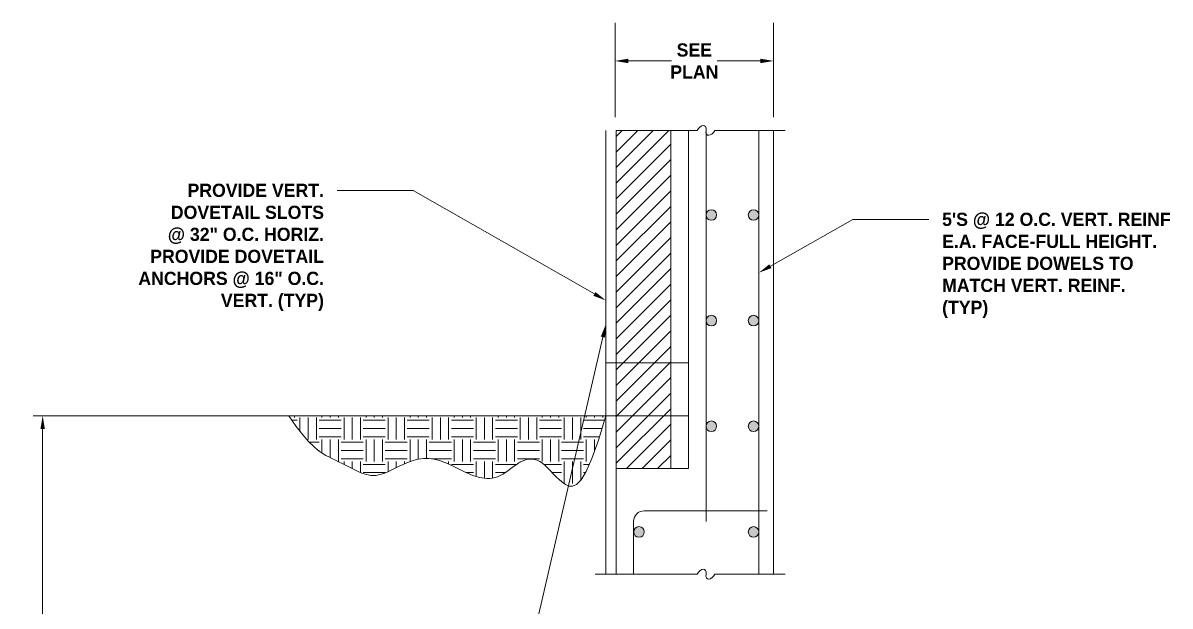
# Model space of a CAD drawing. Header units: inches. Extents: x -8 to 320, y -20 to 137.
# Drawn here: x 166.4 to 296.6, y 70.8 to 137 of the extents above; entities that cross this region are included whole.
import ezdxf
from ezdxf import colors
from ezdxf.entities.mleader import LeaderData, LeaderLine
from ezdxf.math import Vec2, Vec3

# ---------------------------------------------------------------- set-up
doc = ezdxf.new("R2010")
doc.units = ezdxf.units.IN
doc.header["$MEASUREMENT"] = 0
for name, color, linetype, lineweight in [('8-FD-CONC', 7, 'Continuous', 20), ('8-FD-Dim', 3, 'Continuous', 20), ('8-FD-Hatching', 5, 'Continuous', 15), ('8-FD-Leaders', 3, 'Continuous', 20), ('8-FD-Rebar', 2, 'Continuous', 0)]:
    doc.layers.add(name, color=color, linetype=linetype, lineweight=lineweight)
doc.styles.add('8-FD-A-Leaders', font='cityb___.ttf', dxfattribs={"height": 0.0625})
doc.styles.add('8-FD-Leaders', font='cityb___.ttf', dxfattribs={"height": 0.0625})
doc.dimstyles.new('8-FD-Dimension', dxfattribs={"dimtxt": 0.0625, "dimasz": 0.0625, "dimexe": 0.18, "dimexo": 0.0625, "dimgap": 0.03125, "dimtad": 0, "dimtih": 1, "dimtoh": 1, "dimdec": 4, "dimzin": 0, "dimdsep": 46, "dimlunit": 4, "dimtxsty": '8-FD-Leaders', "dimcen": 0, "dimclrd": 256, "dimclre": 256, "dimclrt": 256, "dimadec": 0, "dimazin": 0, "dimtfac": 1, "dimtdec": 4, "dimtofl": 0, "dimtmove": 0, "dimatfit": 1, "dimfxl": 1, "dimfrac": 2, "dimtolj": 1, "dimtzin": 0, "dimlwd": -1, "dimlwe": -1, "dimarcsym": 0})

# ---------------------------------------------------------------- blocks, each defined once
blk = doc.blocks.new('*D85')
at = {"layer": '8-FD-Dim', "transparency": 16777216}
for p, q in [((233.59, 126.3), (233.59, 137.01)), ((251.59, 126.3), (251.59, 137.01)), ((235.09, 132.69), (240, 132.69)), ((250.09, 132.69), (245.18, 132.69))]:
    blk.add_line(p, q, dxfattribs=at)
for points in [[(235.09, 132.94), (235.09, 132.44), (233.59, 132.69)], [(250.09, 132.94), (250.09, 132.44), (251.59, 132.69)]]:
    blk.add_solid(points, dxfattribs=at)
at = {"layer": 'Defpoints', "color": 0, "transparency": 16777216}
for p in [(251.59, 132.69), (233.59, 124.8), (251.59, 124.8)]:
    blk.add_point(p, dxfattribs=at)
at = {"layer": '8-FD-Dim', "transparency": 16777216, "insert": (242.59, 132.69), "char_height": 1.5, "attachment_point": 5, "style": '8-FD-Leaders'}
blk.add_mtext('\\A1;SEE \\PPLAN', dxfattribs=at)
blk = doc.blocks.new('*D86')
at = {"layer": '8-FD-Leaders', "transparency": 16777216}
for p, q in [((169.02, 92.4), (172.92, 92.4)), ((168.6, 90.9), (168.6, 51.22)), ((168.6, 1.5), (168.6, 41.18)), ((169.02, 0), (172.92, 0))]:
    blk.add_line(p, q, dxfattribs=at)
for points in [[(168.35, 90.9), (168.85, 90.9), (168.6, 92.4)], [(168.35, 1.5), (168.85, 1.5), (168.6, 0)]]:
    blk.add_solid(points, dxfattribs=at)
at = {"layer": 'Defpoints', "color": 0, "transparency": 16777216}
for p in [(167.52, 92.4), (167.52, 0), (168.6, 0)]:
    blk.add_point(p, dxfattribs=at)
at = {"layer": '8-FD-Leaders', "transparency": 16777216, "insert": (168.6, 46.2), "char_height": 1.5, "attachment_point": 5, "rotation": 90, "style": '8-FD-Leaders'}
blk.add_mtext('\\A1;4\'-0" MIN.', dxfattribs=at)

msp = doc.modelspace()

# ---------------------------------------------------------------- hatches: boundary and pattern name
at = {"layer": '8-FD-Hatching'}
h = msp.add_hatch(dxfattribs=at)
h.set_pattern_fill('ANSI31', color=256, scale=10)
h.paths.add_polyline_path([(239.92173, 124.79758), (233.7157, 124.79758), (233.7157, 98.39758), (239.92173, 98.39758)])
h.paths.add_polyline_path([(239.92173, 98.39758), (233.7157, 98.39758), (233.7157, 92.39758), (239.92173, 92.39758)])
h.paths.add_polyline_path([(239.92173, 92.39758), (233.7157, 92.39758), (233.7157, 86.39758), (239.92173, 86.39758)])
h = msp.add_hatch(color=256, dxfattribs=at)
h.dxf.hatch_style = 1
h.paths.add_polyline_path([(236.9032, 79.2, 1), (235.7032, 79.2, 1)])
h.paths.add_polyline_path([(249.9157, 79.2, 1), (248.7157, 79.2, 1)])
h.paths.add_polyline_path([(248.7157, 91.2, 1), (249.9157, 91.2, 1)])
h.paths.add_polyline_path([(243.92156, 91.2, 1), (245.12156, 91.2, 1)])
h.paths.add_polyline_path([(249.9157, 103.2, 1), (248.7157, 103.2, 1)])
h.paths.add_polyline_path([(245.12156, 103.2, 1), (243.92156, 103.2, 1)])
h.paths.add_polyline_path([(245.12156, 115.2, 1), (243.92156, 115.2, 1)])
h.paths.add_polyline_path([(248.7157, 115.2, 1), (249.9157, 115.2, 1)])
h = msp.add_hatch(dxfattribs=at)
h.set_pattern_fill('EARTH', color=256, scale=10)
h.paths.add_polyline_path([(232.54903, 92.39758), (196.54903, 92.39758), (197.39474, 91.18254), (198.13966, 90.21477), (198.79552, 89.46028), (199.37403, 88.88508), (199.88692, 88.4552), (200.34591, 88.13664), (200.7627, 87.89543), (201.14903, 87.69758), (201.51505, 87.51457), (201.86466, 87.33977), (202.2002, 87.172), (202.52403, 87.01008), (202.83849, 86.85285), (203.14591, 86.69914), (203.44864, 86.54778), (203.74903, 86.39758), (204.04903, 86.24836), (204.34903, 86.10383), (204.64903, 85.96868), (204.94903, 85.84758), (205.24903, 85.74524), (205.54903, 85.66633), (205.84903, 85.61555), (206.14903, 85.59758), (206.44903, 85.61555), (206.74903, 85.66633), (207.04903, 85.74524), (207.34903, 85.84758), (207.64903, 85.96868), (207.94903, 86.10383), (208.24903, 86.24836), (208.54903, 86.39758), (208.84903, 86.54719), (209.14903, 86.69446), (209.44903, 86.83703), (209.74903, 86.97258), (210.04903, 87.09875), (210.34903, 87.21321), (210.64903, 87.3136), (210.94903, 87.39758), (211.24903, 87.46321), (211.54903, 87.51008), (211.84903, 87.53821), (212.14903, 87.54758), (212.44903, 87.53821), (212.74903, 87.51008), (213.04903, 87.46321), (213.34903, 87.39758), (213.64903, 87.3136), (213.94903, 87.21321), (214.24903, 87.09875), (214.54903, 86.97258), (214.84903, 86.83703), (215.14903, 86.69446), (215.44903, 86.54719), (215.74903, 86.39758), (216.04903, 86.24797), (216.34903, 86.10071), (216.64903, 85.95813), (216.94903, 85.82258), (217.24903, 85.69641), (217.54903, 85.58196), (217.84903, 85.48157), (218.14903, 85.39758), (218.44903, 85.33235), (218.74903, 85.28821), (219.04903, 85.2675), (219.34903, 85.27258), (219.64903, 85.30578), (219.94903, 85.36946), (220.24903, 85.46594), (220.54903, 85.59758), (220.84903, 85.76477), (221.14903, 85.96008), (221.44903, 86.17414), (221.74903, 86.39758), (222.04903, 86.62102), (222.34903, 86.83508), (222.64903, 87.03039), (222.94903, 87.19758), (223.24903, 87.32844), (223.54903, 87.41946), (223.84903, 87.46828), (224.14903, 87.47258), (224.44903, 87.43), (224.74903, 87.33821), (225.04903, 87.19485), (225.34903, 86.99758), (225.64942, 86.7468), (225.95216, 86.45383), (226.25958, 86.13274), (226.57403, 85.79758), (226.89786, 85.46243), (227.23341, 85.14133), (227.58302, 84.84836), (227.94903, 84.59758), (228.33536, 84.41594), (228.75216, 84.38196), (229.21114, 84.58703), (229.72403, 85.12258), (230.30255, 86.08), (230.95841, 87.55071), (231.70333, 89.6261)])

# ---------------------------------------------------------------- linework, layer by layer
at = {"layer": '8-FD-CONC'}
for p, q in [((232.54903, 74.39758), (232.54903, 124.79758)), ((233.7157, 124.79758), (242.9157, 124.79758)), ((233.7157, 86.39758), (233.7157, 124.79758)), ((239.92173, 86.39758), (239.92173, 124.79939)), ((241.92173, 86.39758), (241.92173, 124.79939)), ((244.91574, 124.80443), (252.9157, 124.79637)), ((251.58876, 74.39771), (251.58876, 124.79771)), ((241.92173, 98.39758), (232.54903, 98.39758)), ((241.92173, 92.39758), (241.92173, 98.39758)), ((241.92173, 92.39758), (167.52173, 92.39758)), ((233.7157, 74.39758), (233.7157, 86.39758)), ((233.7157, 86.39758), (241.92173, 86.39758)), ((231.34903, 74.39758), (242.9157, 74.39758)), ((244.91574, 74.40443), (252.9157, 74.39637))]:
    msp.add_line(p, q, dxfattribs=at)
at = {"layer": '8-FD-CONC', "flags": 128}
for points in [[(242.9157, 124.79758), (243.07717, 125.03406), (243.25396, 125.20812), (243.43321, 125.3172), (243.60204, 125.3587), (243.74758, 125.33007), (243.85695, 125.22872), (243.91728, 125.05208), (243.9157, 124.79758)], [(244.91574, 124.80443), (244.75427, 124.56795), (244.57748, 124.39389), (244.39823, 124.28482), (244.2294, 124.24331), (244.08386, 124.27195), (243.97449, 124.3733), (243.91416, 124.54993), (243.91574, 124.80443)], [(196.54903, 92.39758), (197.39474, 91.18254), (198.13966, 90.21477), (198.79552, 89.46028), (199.37403, 88.88508), (199.88692, 88.4552), (200.34591, 88.13664), (200.7627, 87.89543), (201.14903, 87.69758), (201.51505, 87.51457), (201.86466, 87.33977), (202.2002, 87.172), (202.52403, 87.01008), (202.83849, 86.85285), (203.14591, 86.69914), (203.44864, 86.54778), (203.74903, 86.39758), (204.04903, 86.24836), (204.34903, 86.10383), (204.64903, 85.96868), (204.94903, 85.84758), (205.24903, 85.74524), (205.54903, 85.66633), (205.84903, 85.61555), (206.14903, 85.59758), (206.44903, 85.61555), (206.74903, 85.66633), (207.04903, 85.74524), (207.34903, 85.84758), (207.64903, 85.96868), (207.94903, 86.10383), (208.24903, 86.24836), (208.54903, 86.39758), (208.84903, 86.54719), (209.14903, 86.69446), (209.44903, 86.83703), (209.74903, 86.97258), (210.04903, 87.09875), (210.34903, 87.21321), (210.64903, 87.3136), (210.94903, 87.39758), (211.24903, 87.46321), (211.54903, 87.51008), (211.84903, 87.53821), (212.14903, 87.54758), (212.44903, 87.53821), (212.74903, 87.51008), (213.04903, 87.46321), (213.34903, 87.39758), (213.64903, 87.3136), (213.94903, 87.21321), (214.24903, 87.09875), (214.54903, 86.97258), (214.84903, 86.83703), (215.14903, 86.69446), (215.44903, 86.54719), (215.74903, 86.39758), (216.04903, 86.24797), (216.34903, 86.10071), (216.64903, 85.95813), (216.94903, 85.82258), (217.24903, 85.69641), (217.54903, 85.58196), (217.84903, 85.48157), (218.14903, 85.39758), (218.44903, 85.33235), (218.74903, 85.28821), (219.04903, 85.2675), (219.34903, 85.27258), (219.64903, 85.30578), (219.94903, 85.36946), (220.24903, 85.46594), (220.54903, 85.59758), (220.84903, 85.76477), (221.14903, 85.96008), (221.44903, 86.17414), (221.74903, 86.39758), (222.04903, 86.62102), (222.34903, 86.83508), (222.64903, 87.03039), (222.94903, 87.19758), (223.24903, 87.32844), (223.54903, 87.41946), (223.84903, 87.46828), (224.14903, 87.47258), (224.44903, 87.43), (224.74903, 87.33821), (225.04903, 87.19485), (225.34903, 86.99758), (225.64942, 86.7468), (225.95216, 86.45383), (226.25958, 86.13274), (226.57403, 85.79758), (226.89786, 85.46243), (227.23341, 85.14133), (227.58302, 84.84836), (227.94903, 84.59758), (228.33536, 84.41594), (228.75216, 84.38196), (229.21114, 84.58703), (229.72403, 85.12258), (230.30255, 86.08), (230.95841, 87.55071), (231.70333, 89.6261), (232.54903, 92.39758)], [(242.9157, 74.39758), (243.07717, 74.63406), (243.25396, 74.80812), (243.43321, 74.9172), (243.60204, 74.9587), (243.74758, 74.93007), (243.85695, 74.82872), (243.91728, 74.65208), (243.9157, 74.39758)], [(244.91574, 74.40443), (244.75427, 74.16795), (244.57748, 73.99389), (244.39823, 73.88482), (244.2294, 73.84331), (244.08386, 73.87195), (243.97449, 73.9733), (243.91416, 74.14993), (243.91574, 74.40443)]]:
    msp.add_lwpolyline(points, dxfattribs=at)
at = {"layer": '8-FD-CONC'}
for centre in [(244.52156, 115.2), (249.3157, 115.2), (244.52156, 103.2), (249.3157, 103.2), (244.52156, 91.2), (249.3157, 91.2), (236.3032, 79.2), (249.3157, 79.2)]:
    msp.add_circle(centre, 0.6, dxfattribs=at)
at = {"layer": '8-FD-Rebar'}
for p, q in [((243.92173, 80.39939), (243.92173, 124.79939)), ((249.92173, 74.39939), (249.92173, 124.79939)), ((250.85329, 81.59758), (236.89783, 81.59758)), ((235.69783, 74.39758), (235.69783, 80.39758))]:
    msp.add_line(p, q, dxfattribs=at)
msp.add_arc((236.89783, 80.39758), 1.2, 90, 180, dxfattribs=at)

# ---------------------------------------------------------------- dimensions: what is measured, and where the dimension line sits
at = {"layer": '8-FD-Dim'}
dim = msp.add_linear_dim(base=(251.58876, 132.68848), p1=(233.58876, 124.79771), p2=(251.58876, 124.79771), text='SEE \\PPLAN', dimstyle='8-FD-Dimension', dxfattribs=at)
dim.commit()
dim.dimension.update_dxf_attribs({"geometry": '*D85', "text_midpoint": (242.58876, 132.68848)})
at = {"layer": '8-FD-Leaders'}
dim = msp.add_linear_dim(base=(168.59867, 0), p1=(167.52173, 92.39758), p2=(167.52173, 0), angle=90, text='4\'-0" MIN.', dimstyle='8-FD-Dimension', dxfattribs=at)
dim.commit()
dim.dimension.update_dxf_attribs({"geometry": '*D86', "text_midpoint": (168.59867, 46.19879), "text_rotation": 90})

# ---------------------------------------------------------------- leaders
ml = msp.add_multileader_mtext('Standard', dxfattribs=at)
ml.set_content('PROVIDE VERT.\\PDOVETAIL SLOTS\\P@ 32" O.C. HORIZ.\\PPROVIDE DOVETAIL\\PANCHORS @ 16" O.C.\\PVERT. (TYP)', color=256, style='8-FD-A-Leaders')
ml.set_leader_properties(color=256, linetype='ByLayer', lineweight=-1)
ml.build(insert=Vec2(0, 0))
ml.multileader.update_dxf_attribs({"dogleg_length": 0.36, "arrow_head_size": 1.5, "scale": 24})
ctx = ml.context
ctx.base_point, ctx.scale, ctx.char_height, ctx.arrow_head_size, ctx.landing_gap_size, ctx.plane_origin = Vec3(183.57268, 117.99423), 24, 1.5, 1.5, 1.5, Vec3(232.54903, 105.48809)
ctx.text_align_type = 2
notes = []
notes.append((ctx, [(0, (1, 1, 0), (210.67781, 117.99423), (-1, 0), 8.64, [(0, [(232.54903, 105.48809)], 0, [])])]))
ctx.mtext.insert, ctx.mtext.alignment, ctx.mtext.flow_direction = Vec3(200.53781, 118.74983), 3, 5
ml = msp.add_multileader_mtext('Standard', dxfattribs=at)
ml.set_content("5'S @ 12 O.C. VERT. REINF\\PE.A. FACE-FULL HEIGHT.\\PPROVIDE DOWELS TO\\PMATCH VERT. REINF.\\P(TYP)", color=256, style='8-FD-A-Leaders')
ml.set_leader_properties(color=256, linetype='ByLayer', lineweight=-1)
ml.build(insert=Vec2(0, 0))
ml.multileader.update_dxf_attribs({"dogleg_length": 0.36, "arrow_head_size": 1.5, "scale": 24})
ctx = ml.context
ctx.base_point, ctx.scale, ctx.char_height, ctx.arrow_head_size, ctx.landing_gap_size, ctx.plane_origin = Vec3(269.22417, 114.698), 24, 1.5, 1.5, 1.5, Vec3(250.4816, 108.64178)
notes.append((ctx, [(0, (1, 1, 0), (260.58417, 114.698), (1, 0), 8.64, [(0, [(249.92173, 108.64178)], 0, [])])]))
ctx.mtext.insert, ctx.mtext.flow_direction = Vec3(270.72417, 115.4536), 5
ml = msp.add_multileader_mtext('Standard', dxfattribs=at)
ml.set_content('EL. VARIES\\PCOORD w/ ARCH.\\P& SITE DWGS.\\P(TYP)', color=256, style='8-FD-A-Leaders')
ml.set_leader_properties(color=256, linetype='ByLayer', lineweight=-1)
ml.build(insert=Vec2(0, 0))
ml.multileader.update_dxf_attribs({"dogleg_length": 0.36, "arrow_head_size": 1.5, "scale": 24})
ctx = ml.context
ctx.base_point, ctx.scale, ctx.char_height, ctx.arrow_head_size, ctx.landing_gap_size, ctx.plane_origin = Vec3(196.6572, 53.81926), 24, 1.5, 1.5, 1.5, Vec3(232.54903, 108.59585)
ctx.text_align_type = 2
notes.append((ctx, [(0, (1, 1, 0), (221.20131, 53.81926), (-1, 0), 8.64, [(0, [(232.54903, 102.79216)], 0, [])])]))
ctx.mtext.insert, ctx.mtext.alignment, ctx.mtext.flow_direction = Vec3(211.06131, 54.57486), 3, 5
for ctx, leaders in notes:
    for number, flags, end, landing, length, lines in leaders:
        leader = LeaderData()
        leader.index, (leader.has_last_leader_line, leader.has_dogleg_vector, leader.attachment_direction) = number, flags
        leader.last_leader_point, leader.dogleg_vector, leader.dogleg_length = Vec3(end), Vec3(landing), length
        for number, points, colour, breaks in lines:
            line = LeaderLine()
            line.index, line.vertices, line.color, line.breaks = number, Vec3.list(points), colors.encode_raw_color(colour), breaks
            leader.lines.append(line)
        ctx.leaders.append(leader)

doc.saveas('drawing.dxf')
